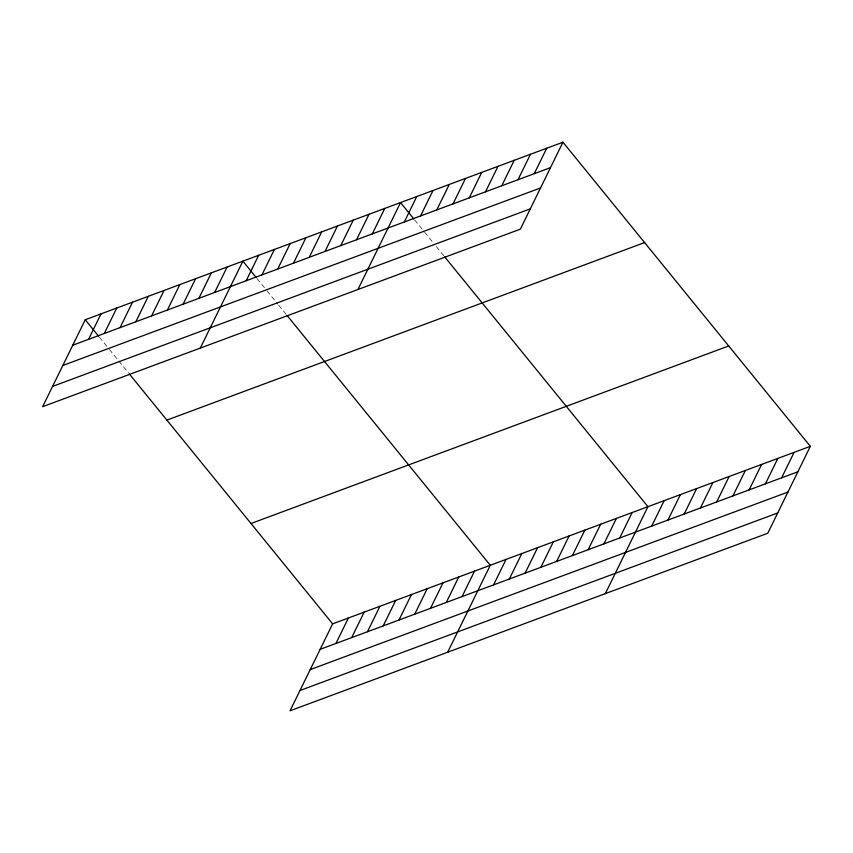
<?xml version="1.0" encoding="UTF-8"?>
<svg xmlns="http://www.w3.org/2000/svg" width="853" height="853" viewBox="0 0 853 853"><rect width="100%" height="100%" fill="white"/><g stroke="black" fill="none" stroke-linecap="round" stroke-linejoin="round"><path stroke-width="0.64" stroke-dasharray="4.26 3.2" d="M414.686 219.978L422.192 229.201M424.687 232.272L433.846 243.531M436.352 246.602L443.848 255.825M257.041 278.568L266.211 289.828M267.042 290.852L277.875 304.169M278.707 305.193L286.203 314.405M99.396 337.159L108.566 348.419M109.397 349.442L128.558 372.996"/><path stroke-width="1.28" d="M562.948 142.206L85.236 319.747L42.65 406.678L520.362 229.148L562.948 142.206L810.35 446.322L767.764 533.253L290.052 710.794L332.638 623.852L810.35 446.322M88.531 339.345L101.006 313.883M104.301 333.491L116.765 308.029M120.06 327.627L132.535 302.175M135.83 321.773L148.294 296.311M151.589 315.909L164.064 290.457M167.359 310.055L179.823 284.593M183.118 304.19L195.593 278.739M198.888 298.337L211.352 272.875M214.647 292.472L227.122 267.021M200.295 348.099L242.881 261.157L256.209 277.545M246.176 280.754L258.651 255.303M261.946 274.901L274.41 249.439M277.705 269.036L290.18 243.585M293.475 263.182L305.939 237.72M309.234 257.318L321.709 231.867M325.004 251.464L337.468 226.002M340.763 245.611L353.238 220.149M356.533 239.746L368.997 214.295M372.292 233.893L384.767 208.431M357.94 289.508L400.526 202.577L413.854 218.954M404.301 221.993L416.765 196.542M420.54 215.958L433.015 190.496M436.779 209.923L449.254 184.461M453.028 203.888L465.493 178.426M469.267 197.853L481.742 172.391M485.506 191.808L497.981 166.356M501.756 185.773L514.22 160.321M517.995 179.738L530.47 154.286M534.234 173.703L546.709 148.251M335.933 643.45L348.408 617.998M351.703 637.596L364.167 612.134M367.462 631.732L379.937 606.28M383.232 625.878L395.696 600.416M398.991 620.014L411.466 594.562M414.75 614.16L427.225 588.698M430.52 608.296L442.995 582.844M446.279 602.442L458.754 576.991M462.049 596.588L474.524 571.126M447.697 652.204L490.283 565.272L287.034 315.429M493.578 584.87L506.053 559.408M509.337 579.006L521.812 553.554M525.107 573.152L537.582 547.69M540.866 567.288L553.341 541.836M556.636 561.434L569.111 535.972M572.395 555.57L584.87 530.118M588.165 549.716L600.64 524.254M603.924 543.851L616.399 518.4M619.694 537.998L632.169 512.536M605.342 593.613L647.928 506.682L444.68 256.849M651.703 526.098L664.167 500.647M667.942 520.063L680.417 494.612M684.181 514.028L696.656 488.577M700.43 507.993L712.895 482.531M716.669 501.959L729.144 476.496M732.908 495.924L745.383 470.461M749.147 489.889L761.622 464.427M765.397 483.854L777.861 458.392M781.636 477.808L794.111 452.357M72.772 345.198L550.473 167.668M62.823 365.489L540.535 187.959M52.587 386.398L530.299 208.857M166.879 420.102L644.591 242.572M250.995 523.497L728.707 345.966M320.174 649.314L797.875 471.773M310.225 669.594L787.937 492.064M299.989 690.503L777.701 512.962M85.236 319.747L98.564 336.135M129.389 374.019L332.638 623.852"/></g></svg>
